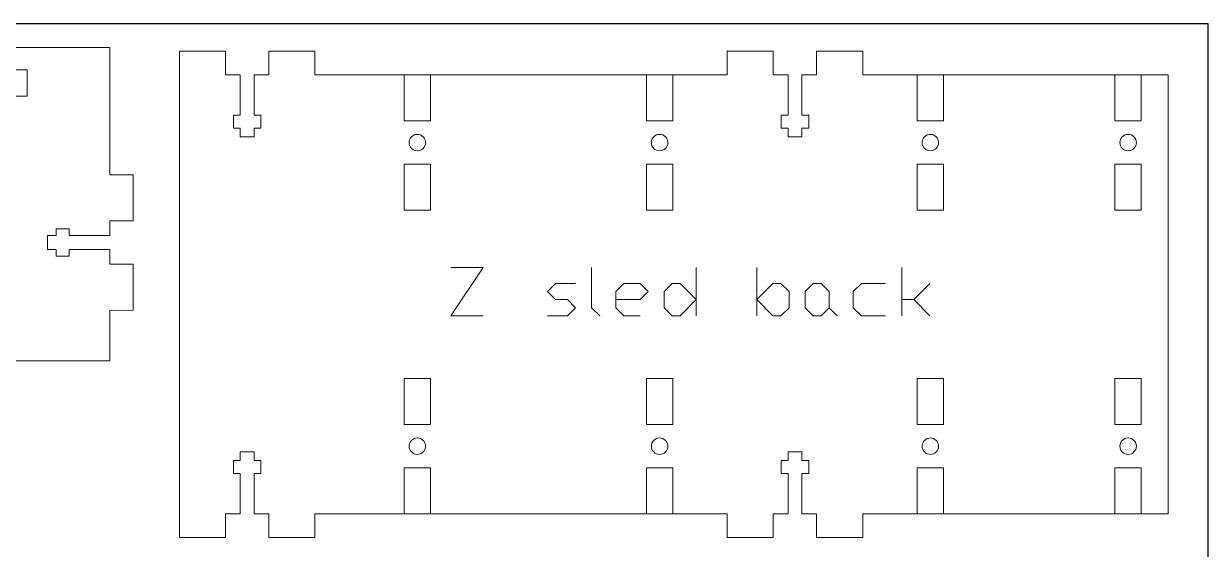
# Model space of a CAD drawing. Header units: inches. Extents: x 85 to 109, y 44.2 to 56.2.
# Drawn here: x 98.18 to 108.96, y 51.46 to 56.24 of the extents above; entities that cross this region are included whole.
import ezdxf

# ---------------------------------------------------------------- set-up
doc = ezdxf.new("R2010")
doc.units = ezdxf.units.IN
doc.layers.get('0').update_dxf_attribs({"linetype": 'CONTINUOUS', "lineweight": 25, "true_color": 0x000000})
doc.layers.add('CUT_SHEET_2', color=179, linetype='CONTINUOUS', true_color=0x131326)

# ---------------------------------------------------------------- blocks, each defined once
blk = doc.blocks.new('BORDER')
for p, q in [((24, 0), (0, 0)), ((24, -12), (24, 0))]:
    blk.add_line(p, q)
blk = doc.blocks.new('z-cart_side_1')
at = {"layer": 'CUT_SHEET_2', "color": 3, "lineweight": 15, "true_color": 0x00ff00}
for p, q in [((7.909, 0), (7.909, 13.617)), ((5.059, 10.889), (5.059, 0)), ((6.072, 0.486), (6.072, 0.565)), ((6.072, 0.565), (6.198, 0.565)), ((6.198, 0.565), (6.198, 0.486)), ((6.01, 0.368), (6.01, 0.486)), ((6.01, 0.486), (6.072, 0.486)), ((6.198, 0.486), (6.26, 0.486)), ((6.26, 0.486), (6.26, 0.368)), ((6.072, 0.368), (6.01, 0.368)), ((6.072, 0), (6.072, 0.368)), ((6.26, 0.368), (6.198, 0.368)), ((6.198, 0.368), (6.198, 0)), ((5.059, 0), (5.518, 0)), ((5.518, 0), (5.519, -0.215)), ((5.938, -0.215), (5.938, 0)), ((5.938, 0), (6.072, 0)), ((6.198, 0), (6.332, 0)), ((6.332, 0), (6.332, -0.215)), ((6.752, -0.215), (6.752, 0)), ((6.752, 0), (7.909, 0)), ((5.519, -0.215), (5.938, -0.215)), ((6.332, -0.215), (6.752, -0.215))]:
    blk.add_line(p, q, dxfattribs=at)
at = {"layer": 'CUT_SHEET_2', "color": 1, "lineweight": 15, "true_color": 0xff0000}
for p, q in [((7.468, 1.17), (7.468, 0.75)), ((7.708, 0.75), (7.708, 1.17)), ((7.468, 0.75), (7.708, 0.75))]:
    blk.add_line(p, q, dxfattribs=at)
blk = doc.blocks.new('z_slide_side_3')
at = {"layer": 'CUT_SHEET_2', "color": 3, "lineweight": 15, "true_color": 0x00ff00}
for p, q in [((0, -0.42), (0, 0)), ((0, 0), (0.215, 0)), ((0.215, 0), (4.213, 0)), ((4.213, 0), (4.427, 0)), ((4.427, 0), (4.427, -0.42)), ((0.215, -0.42), (0, -0.42)), ((0.215, -0.554), (0.215, -0.42)), ((4.427, -0.42), (4.213, -0.42)), ((4.213, -0.42), (4.213, -0.554)), ((0.701, -0.492), (0.583, -0.492)), ((0.583, -0.492), (0.583, -0.554)), ((0.701, -0.554), (0.701, -0.492)), ((3.845, -0.492), (3.727, -0.492)), ((3.727, -0.492), (3.727, -0.554)), ((3.845, -0.554), (3.845, -0.492)), ((0.583, -0.554), (0.215, -0.554)), ((0.78, -0.554), (0.701, -0.554)), ((0.78, -0.679), (0.78, -0.554)), ((3.727, -0.554), (3.648, -0.554)), ((3.648, -0.554), (3.648, -0.679)), ((4.213, -0.554), (3.845, -0.554)), ((0.215, -0.813), (0.215, -0.679)), ((0.215, -0.679), (0.583, -0.679)), ((0.583, -0.679), (0.583, -0.741)), ((0.583, -0.741), (0.701, -0.741)), ((0.701, -0.741), (0.701, -0.679)), ((0.701, -0.679), (0.78, -0.679)), ((3.648, -0.679), (3.727, -0.679)), ((3.727, -0.679), (3.727, -0.741)), ((3.727, -0.741), (3.845, -0.741)), ((3.845, -0.741), (3.845, -0.679)), ((3.845, -0.679), (4.213, -0.679)), ((4.213, -0.679), (4.213, -0.813)), ((0, -1.233), (0, -0.813)), ((0, -0.813), (0.215, -0.813)), ((4.213, -0.813), (4.427, -0.813)), ((4.427, -0.813), (4.427, -1.233)), ((0.215, -1.233), (0, -1.233)), ((0.215, -4.983), (0.215, -1.233)), ((4.427, -1.233), (4.213, -1.233)), ((4.213, -1.233), (4.213, -4.983)), ((0, -5.402), (0, -4.983)), ((0, -4.983), (0.215, -4.983)), ((4.213, -4.983), (4.427, -4.983)), ((4.427, -4.983), (4.427, -5.402)), ((0.215, -5.402), (0, -5.402)), ((0.215, -5.536), (0.215, -5.402)), ((0.701, -5.474), (0.583, -5.474)), ((0.583, -5.474), (0.583, -5.536)), ((0.701, -5.536), (0.701, -5.474)), ((3.845, -5.474), (3.727, -5.474)), ((3.727, -5.474), (3.727, -5.536)), ((3.845, -5.536), (3.845, -5.474)), ((4.427, -5.402), (4.213, -5.402)), ((4.213, -5.402), (4.213, -5.536)), ((0.583, -5.536), (0.215, -5.536)), ((0.78, -5.536), (0.701, -5.536)), ((0.78, -5.662), (0.78, -5.536)), ((3.727, -5.536), (3.648, -5.536)), ((3.648, -5.536), (3.648, -5.662)), ((4.213, -5.536), (3.845, -5.536)), ((0.215, -5.796), (0.215, -5.662)), ((0.215, -5.662), (0.583, -5.662)), ((0.583, -5.662), (0.583, -5.724)), ((0.701, -5.724), (0.701, -5.662)), ((0.701, -5.662), (0.78, -5.662)), ((3.648, -5.662), (3.727, -5.662)), ((3.727, -5.662), (3.727, -5.724)), ((3.845, -5.724), (3.845, -5.662)), ((3.845, -5.662), (4.213, -5.662)), ((4.213, -5.662), (4.213, -5.796)), ((0, -6.216), (0, -5.796)), ((0, -5.796), (0.215, -5.796)), ((0.583, -5.724), (0.701, -5.724)), ((3.727, -5.724), (3.845, -5.724)), ((4.213, -5.796), (4.427, -5.796)), ((4.427, -5.796), (4.427, -6.216)), ((0.215, -6.216), (0, -6.216)), ((0.215, -8.995), (0.215, -6.216)), ((4.427, -6.216), (4.213, -6.216)), ((4.213, -6.216), (4.213, -8.995)), ((4.213, -8.995), (0.215, -8.995))]:
    blk.add_line(p, q, dxfattribs=at)
at = {"layer": 'CUT_SHEET_2', "color": 1, "lineweight": 15, "true_color": 0xff0000}
for p, q in [((0.216, -2.044), (0.635, -2.044)), ((0.216, -2.284), (0.216, -2.044)), ((0.635, -2.044), (0.635, -2.284)), ((1.029, -2.044), (1.449, -2.044)), ((1.029, -2.284), (1.029, -2.044)), ((1.449, -2.044), (1.449, -2.284)), ((2.979, -2.044), (3.399, -2.044)), ((2.979, -2.284), (2.979, -2.044)), ((3.399, -2.044), (3.399, -2.284)), ((3.792, -2.044), (4.212, -2.044)), ((3.792, -2.284), (3.792, -2.044)), ((4.212, -2.044), (4.212, -2.284)), ((0.635, -2.284), (0.216, -2.284)), ((1.449, -2.284), (1.029, -2.284)), ((3.399, -2.284), (2.979, -2.284)), ((4.212, -2.284), (3.792, -2.284)), ((0.216, -4.248), (0.635, -4.248)), ((0.216, -4.488), (0.216, -4.248)), ((0.635, -4.248), (0.635, -4.488)), ((1.029, -4.248), (1.449, -4.248)), ((1.029, -4.488), (1.029, -4.248)), ((1.449, -4.248), (1.449, -4.488)), ((2.979, -4.248), (3.399, -4.248)), ((2.979, -4.488), (2.979, -4.248)), ((3.399, -4.248), (3.399, -4.488)), ((3.792, -4.248), (4.212, -4.248)), ((3.792, -4.488), (3.792, -4.248)), ((4.212, -4.248), (4.212, -4.488)), ((0.907, -4.368), (0.907, -4.368)), ((3.67, -4.368), (3.67, -4.368)), ((0.635, -4.488), (0.216, -4.488)), ((1.449, -4.488), (1.029, -4.488)), ((3.399, -4.488), (2.979, -4.488)), ((4.212, -4.488), (3.792, -4.488)), ((0.216, -6.711), (0.635, -6.711)), ((0.216, -6.951), (0.216, -6.711)), ((0.635, -6.711), (0.635, -6.951)), ((1.029, -6.711), (1.449, -6.711)), ((1.029, -6.951), (1.029, -6.711)), ((1.449, -6.711), (1.449, -6.951)), ((2.979, -6.711), (3.399, -6.711)), ((2.979, -6.951), (2.979, -6.711)), ((3.399, -6.711), (3.399, -6.951)), ((3.792, -6.711), (4.212, -6.711)), ((3.792, -6.951), (3.792, -6.711)), ((4.212, -6.711), (4.212, -6.951)), ((0.635, -6.951), (0.216, -6.951)), ((1.449, -6.951), (1.029, -6.951)), ((3.399, -6.951), (2.979, -6.951)), ((4.212, -6.951), (3.792, -6.951)), ((0.216, -8.51), (0.635, -8.51)), ((0.216, -8.749), (0.216, -8.51)), ((0.635, -8.51), (0.635, -8.749)), ((1.029, -8.51), (1.449, -8.51)), ((1.029, -8.749), (1.029, -8.51)), ((1.449, -8.51), (1.449, -8.749)), ((2.979, -8.51), (3.399, -8.51)), ((2.979, -8.749), (2.979, -8.51)), ((3.399, -8.51), (3.399, -8.749)), ((3.792, -8.51), (4.212, -8.51)), ((3.792, -8.749), (3.792, -8.51)), ((4.212, -8.51), (4.212, -8.749)), ((0.635, -8.749), (0.216, -8.749)), ((1.449, -8.749), (1.029, -8.749)), ((3.399, -8.749), (2.979, -8.749)), ((4.212, -8.749), (3.792, -8.749))]:
    blk.add_line(p, q, dxfattribs=at)
at = {"layer": 'CUT_SHEET_2', "color": 7, "lineweight": 15, "true_color": 0xffffff}
for p, q in [((2.459, -2.762), (2.019, -2.469)), ((2.019, -2.469), (2.019, -2.762)), ((2.459, -2.469), (2.459, -2.762)), ((2.019, -3.348), (2.019, -3.531)), ((2.166, -3.421), (2.239, -3.348)), ((2.166, -3.531), (2.166, -3.421)), ((2.239, -3.348), (2.312, -3.421)), ((2.312, -3.421), (2.312, -3.604)), ((2.019, -3.531), (2.092, -3.604)), ((2.092, -3.604), (2.166, -3.531)), ((2.092, -3.75), (2.019, -3.824)), ((2.459, -3.75), (2.092, -3.75)), ((2.092, -3.97), (2.019, -4.043)), ((2.239, -3.97), (2.092, -3.97)), ((2.166, -3.97), (2.166, -4.19)), ((2.312, -4.043), (2.239, -3.97)), ((2.019, -4.043), (2.019, -4.19)), ((2.312, -4.19), (2.312, -4.043)), ((2.166, -4.19), (2.239, -4.263)), ((2.239, -4.263), (2.312, -4.19)), ((2.019, -4.483), (2.092, -4.409)), ((2.092, -4.409), (2.239, -4.409)), ((2.239, -4.409), (2.312, -4.483)), ((2.019, -4.556), (2.019, -4.483)), ((2.312, -4.483), (2.312, -4.556)), ((2.166, -4.702), (2.019, -4.556)), ((2.312, -4.556), (2.166, -4.702)), ((2.459, -4.702), (2.019, -4.702)), ((2.019, -5.398), (2.166, -5.252)), ((2.019, -5.252), (2.459, -5.252)), ((2.166, -5.252), (2.312, -5.398)), ((2.019, -5.471), (2.019, -5.398)), ((2.092, -5.545), (2.019, -5.471)), ((2.312, -5.471), (2.239, -5.545)), ((2.312, -5.398), (2.312, -5.471)), ((2.239, -5.545), (2.092, -5.545)), ((2.019, -5.764), (2.092, -5.691)), ((2.092, -5.691), (2.239, -5.691)), ((2.239, -5.691), (2.312, -5.764)), ((2.019, -5.838), (2.019, -5.764)), ((2.312, -5.764), (2.312, -5.838)), ((2.092, -5.911), (2.019, -5.838)), ((2.092, -5.911), (2.019, -5.984)), ((2.239, -5.911), (2.092, -5.911)), ((2.312, -5.838), (2.239, -5.911)), ((2.092, -6.13), (2.019, -6.204)), ((2.239, -6.13), (2.092, -6.13)), ((2.312, -6.204), (2.239, -6.13)), ((2.019, -6.204), (2.019, -6.423)), ((2.312, -6.423), (2.312, -6.204)), ((2.019, -6.57), (2.459, -6.57)), ((2.166, -6.57), (2.166, -6.68)), ((2.166, -6.68), (2.019, -6.826)), ((2.166, -6.68), (2.312, -6.826))]:
    blk.add_line(p, q, dxfattribs=at)
at = {"layer": 'CUT_SHEET_2', "color": 1, "lineweight": 15, "true_color": 0xff0000}
for points in [[(0.832, -2.089), (0.791, -2.089), (0.757, -2.123), (0.757, -2.164)], [(0.907, -2.164), (0.907, -2.123), (0.873, -2.089), (0.832, -2.089)], [(3.595, -2.089), (3.554, -2.089), (3.52, -2.123), (3.52, -2.164)], [(3.67, -2.164), (3.67, -2.123), (3.637, -2.089), (3.595, -2.089)], [(0.757, -2.164), (0.757, -2.206), (0.791, -2.239), (0.832, -2.239)], [(0.832, -2.239), (0.873, -2.239), (0.907, -2.206), (0.907, -2.164)], [(3.52, -2.164), (3.52, -2.206), (3.554, -2.239), (3.595, -2.239)], [(3.595, -2.239), (3.637, -2.239), (3.67, -2.206), (3.67, -2.164)], [(0.832, -4.293), (0.791, -4.293), (0.757, -4.326), (0.757, -4.368)], [(0.907, -4.368), (0.907, -4.326), (0.873, -4.293), (0.832, -4.293)], [(3.595, -4.293), (3.554, -4.293), (3.52, -4.326), (3.52, -4.368)], [(3.67, -4.368), (3.67, -4.326), (3.637, -4.293), (3.595, -4.293)], [(0.757, -4.368), (0.757, -4.409), (0.791, -4.443), (0.832, -4.443)], [(0.832, -4.443), (0.873, -4.443), (0.907, -4.409), (0.907, -4.368)], [(3.52, -4.368), (3.52, -4.409), (3.554, -4.443), (3.595, -4.443)], [(3.595, -4.443), (3.637, -4.443), (3.67, -4.409), (3.67, -4.368)], [(0.832, -6.756), (0.791, -6.756), (0.757, -6.789), (0.757, -6.831)], [(0.907, -6.831), (0.907, -6.789), (0.873, -6.756), (0.832, -6.756)], [(3.595, -6.756), (3.554, -6.756), (3.52, -6.789), (3.52, -6.831)], [(3.67, -6.831), (3.67, -6.789), (3.637, -6.756), (3.595, -6.756)], [(0.757, -6.831), (0.757, -6.872), (0.791, -6.906), (0.832, -6.906)], [(0.832, -6.906), (0.873, -6.906), (0.907, -6.872), (0.907, -6.831)], [(3.52, -6.831), (3.52, -6.872), (3.554, -6.906), (3.595, -6.906)], [(3.595, -6.906), (3.637, -6.906), (3.67, -6.872), (3.67, -6.831)], [(0.832, -8.555), (0.791, -8.555), (0.757, -8.588), (0.757, -8.63)], [(0.907, -8.63), (0.907, -8.588), (0.873, -8.555), (0.832, -8.555)], [(3.595, -8.555), (3.554, -8.555), (3.52, -8.588), (3.52, -8.63)], [(3.67, -8.63), (3.67, -8.588), (3.637, -8.555), (3.595, -8.555)], [(0.757, -8.63), (0.757, -8.671), (0.791, -8.704), (0.832, -8.705)], [(0.832, -8.705), (0.873, -8.705), (0.907, -8.671), (0.907, -8.63)], [(3.52, -8.63), (3.52, -8.671), (3.554, -8.704), (3.595, -8.705)], [(3.595, -8.705), (3.637, -8.705), (3.67, -8.671), (3.67, -8.63)]]:
    blk.add_open_spline(points, degree=3, dxfattribs=at)

msp = doc.modelspace()

# ---------------------------------------------------------------- block references
msp.add_blockref('BORDER', (84.96, 56.24))
at = {"layer": 'CUT_SHEET_2', "rotation": 90}
for name, p in [('z-cart_side_1', (98.967, 48.113)), ('z_slide_side_3', (99.601, 51.563))]:
    msp.add_blockref(name, p, dxfattribs=at)

doc.saveas('drawing.dxf')
